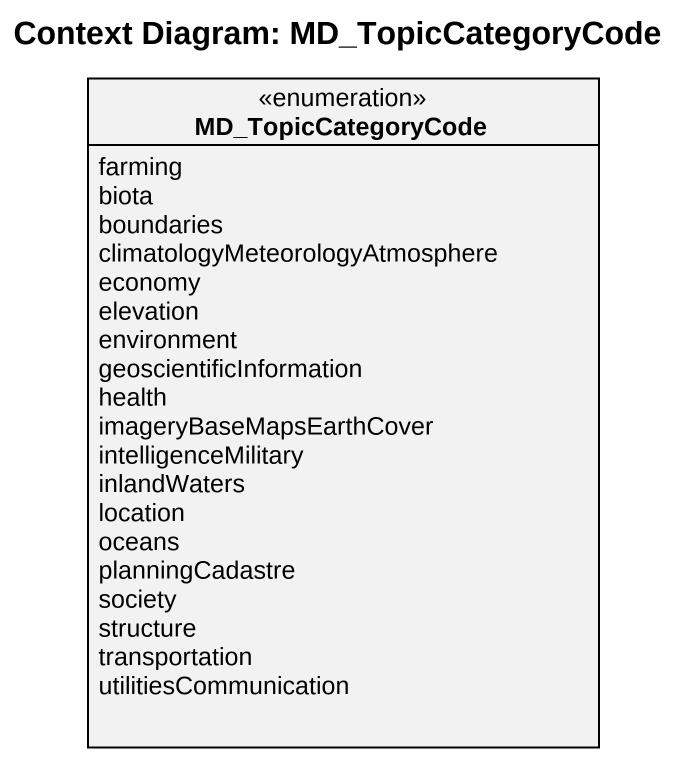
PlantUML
@startuml
title Context Diagram: MD_TopicCategoryCode
hide circle
hide empty members
enum MD_TopicCategoryCode {
  farming
  biota
  boundaries
  climatologyMeteorologyAtmosphere
  economy
  elevation
  environment
  geoscientificInformation
  health
  imageryBaseMapsEarthCover
  intelligenceMilitary
  inlandWaters
  location
  oceans
  planningCadastre
  society
  structure
  transportation
  utilitiesCommunication
}
@enduml
